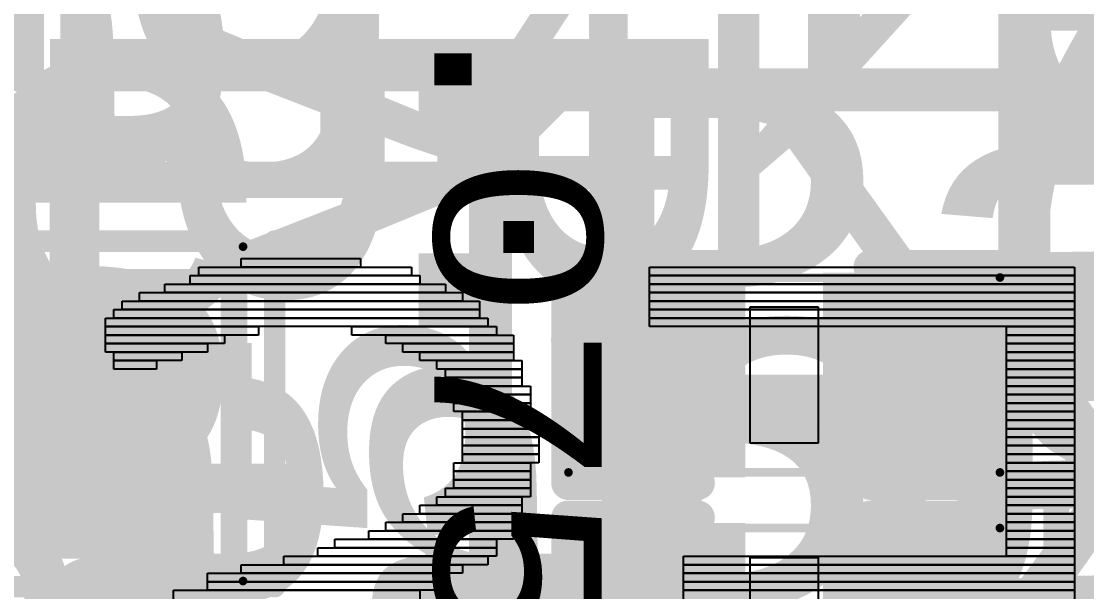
# Model space of a CAD drawing. Header units: inches. Extents: x -2.12 to 4.45, y -3.15 to 1.57.
# Drawn here: x 0.3591 to 0.6058, y -1.4068 to -1.2747 of the extents above; entities that cross this region are included whole.
import ezdxf

# ---------------------------------------------------------------- set-up
doc = ezdxf.new("R2010")
doc.units = ezdxf.units.IN
doc.header["$MEASUREMENT"] = 0
for name, color, linetype in [('bPlace', 56, 'Continuous'), ('Measures', 56, 'Continuous'), ('tDocu', 76, 'Continuous'), ('Top', 1, 'Continuous'), ('Top Glue Points', 56, 'Continuous'), ('Top Overlay', 2, 'Continuous'), ('Top Paste', 8, 'Continuous'), ('Top Solder', 216, 'Continuous'), ('Top Value', 56, 'Continuous'), ('tPlace', 56, 'Continuous')]:
    doc.layers.add(name, color=color, linetype=linetype)
doc.styles.add('Arial', font='', dxfattribs={"height": 0.2})
doc.styles.add('Courier New', font='', dxfattribs={"height": 0.2})
doc.styles.get('Arial').set_extended_font_data('Arial')
doc.styles.get('Courier New').set_extended_font_data('Courier New')

# ---------------------------------------------------------------- blocks, each defined once
blk = doc.blocks.new('LED_0805_17')
at = {"layer": 'Top'}
for points in [[(-0.06299, 0.02953), (-0.01181, 0.02953), (-0.01181, -0.02953), (-0.06299, -0.02953)], [(0.01181, 0.02953), (0.06299, 0.02953), (0.06299, -0.02953), (0.01181, -0.02953)]]:
    blk.add_hatch(color=1, dxfattribs=at).paths.add_polyline_path(points)
at = {"layer": 'Top Paste'}
for points in [[(-0.06299, 0.02953), (-0.01181, 0.02953), (-0.01181, -0.02953), (-0.06299, -0.02953)], [(0.01181, 0.02953), (0.06299, 0.02953), (0.06299, -0.02953), (0.01181, -0.02953)]]:
    blk.add_hatch(color=8, dxfattribs=at).paths.add_polyline_path(points)
at = {"layer": 'Top Solder'}
for points in [[(-0.06699, 0.03353), (-0.00781, 0.03353), (-0.00781, -0.03353), (-0.06699, -0.03353)], [(0.00781, 0.03353), (0.06699, 0.03353), (0.06699, -0.03353), (0.00781, -0.03353)]]:
    blk.add_hatch(color=216, dxfattribs=at).paths.add_polyline_path(points)
at = {"layer": 'Top', "const_width": 0.002}
for points in [[(-0.07768, -0.0387), (-0.07768, 0.0387)], [(-0.07768, 0.0387), (0.07768, 0.0387)], [(0.07768, -0.0387), (0.07768, 0.0387)], [(-0.07768, -0.0387), (0.07768, -0.0387)]]:
    blk.add_lwpolyline(points, dxfattribs=at)
at = {"layer": 'Top', "const_width": 0.001}
for points in [[(-0.07818, 0.0387, 1), (-0.07718, 0.0387, 1)], [(-0.07818, 0.0387, 1), (-0.07718, 0.0387, 1)], [(0.07718, 0.0387, 1), (0.07818, 0.0387, 1)], [(0.07718, 0.0387, 1), (0.07818, 0.0387, 1)], [(-0.07818, -0.0387, 1), (-0.07718, -0.0387, 1)], [(-0.07818, -0.0387, 1), (-0.07718, -0.0387, 1)], [(0.07718, -0.0387, 1), (0.07818, -0.0387, 1)], [(0.07718, -0.0387, 1), (0.07818, -0.0387, 1)]]:
    blk.add_lwpolyline(points, format="xyb", close=True, dxfattribs=at)
at = {"layer": 'tPlace', "const_width": 0.005}
for points in [[(-0.065, 0.04, -0.414214), (-0.08, 0.025)], [(-0.08, -0.025, -0.414214), (-0.065, -0.04)]]:
    blk.add_lwpolyline(points, format="xyb", dxfattribs=at)
for points in [[(-0.065, 0.04), (-0.015, 0.04)], [(0.015, 0.04), (0.075, 0.04)], [(0.075, -0.04), (0.075, 0.04)], [(0.085, -0.04), (0.085, 0.04)], [(-0.08, -0.025), (-0.08, 0.025)], [(-0.065, -0.04), (-0.015, -0.04)], [(0.015, -0.04), (0.075, -0.04)]]:
    blk.add_lwpolyline(points, dxfattribs=at)
at = {"layer": 'tPlace', "const_width": 0.0025}
for points in [[(-0.06625, 0.04, 1), (-0.06375, 0.04, 1)], [(-0.06625, 0.04, 1), (-0.06375, 0.04, 1)], [(-0.01625, 0.04, 1), (-0.01375, 0.04, 1)], [(0.01375, 0.04, 1), (0.01625, 0.04, 1)], [(0.07375, 0.04, 1), (0.07625, 0.04, 1)], [(0.07375, 0.04, 1), (0.07625, 0.04, 1)], [(0.08375, 0.04, 1), (0.08625, 0.04, 1)], [(-0.08125, 0.025, 1), (-0.07875, 0.025, 1)], [(-0.08125, 0.025, 1), (-0.07875, 0.025, 1)], [(-0.08125, -0.025, 1), (-0.07875, -0.025, 1)], [(-0.08125, -0.025, 1), (-0.07875, -0.025, 1)], [(-0.06625, -0.04, 1), (-0.06375, -0.04, 1)], [(-0.06625, -0.04, 1), (-0.06375, -0.04, 1)], [(-0.01625, -0.04, 1), (-0.01375, -0.04, 1)], [(0.01375, -0.04, 1), (0.01625, -0.04, 1)], [(0.07375, -0.04, 1), (0.07625, -0.04, 1)], [(0.07375, -0.04, 1), (0.07625, -0.04, 1)], [(0.08375, -0.04, 1), (0.08625, -0.04, 1)]]:
    blk.add_lwpolyline(points, format="xyb", close=True, dxfattribs=at)
blk = doc.blocks.new('SMD3225_3_2X2_5X0_7_MTC_L_43')
at = {"layer": 'Measures', "style": 'Courier New'}
for s, p in [('Inner Pad Padstyle: RX47Y-4D0T', (-0.666, -0.315)), ('Outer Pad Padstyle: RX47Y59D0T', (-0.659, -0.415)), ('Alternate 1 Padstyle: OX60Y90D30P', (-0.712, -0.515)), ('Alternate 2 Padstyle: OX90Y60D30P', (-0.712, -0.615))]:
    blk.add_text(s, height=0.0775, dxfattribs=at).set_placement(p)
blk = doc.blocks.new('TO_236AB_NEX_L_53')
at = {"layer": 'Measures', "style": 'Courier New'}
for s, p in [('Top Padstyle: RX19Y34D0T', (-0.53, -0.306)), ('Bottom Padstyle: RX19Y34D0T', (-0.583, -0.38)), ('Alt 1 Padstyle: OX60Y90D30P', (-0.583, -0.456))]:
    blk.add_text(s, height=0.0775, dxfattribs=at).set_placement(p)
blk = doc.blocks.new('CONN_QTH_030_02_L_D_A_K_FR_S00_72')
at = {"layer": 'Measures', "style": 'Courier New'}
for s, p in [('Keying Padstyle: EX60Y60D40P', (-0.613, -1.207)), ('Alt 1 Padstyle: EX40Y40D40P', (-0.583, -1.282)), ('Alt 2 Padstyle: OX90Y60D30P', (-0.583, -1.357))]:
    blk.add_text(s, height=0.0775, dxfattribs=at).set_placement(p)
blk = doc.blocks.new('R0603_87')
at = {"layer": 'Top'}
for points in [[(-0.043, 0.0197), (-0.013, 0.0197), (-0.013, -0.0197), (-0.043, -0.0197)], [(0.013, 0.0197), (0.043, 0.0197), (0.043, -0.0197), (0.013, -0.0197)]]:
    blk.add_hatch(color=1, dxfattribs=at).paths.add_polyline_path(points)
at = {"layer": 'Top Paste'}
for points in [[(-0.043, 0.0197), (-0.013, 0.0197), (-0.013, -0.0197), (-0.043, -0.0197)], [(0.013, 0.0197), (0.043, 0.0197), (0.043, -0.0197), (0.013, -0.0197)]]:
    blk.add_hatch(color=8, dxfattribs=at).paths.add_polyline_path(points)
at = {"layer": 'Top Solder'}
for points in [[(-0.047, 0.0237), (-0.009, 0.0237), (-0.009, -0.0237), (-0.047, -0.0237)], [(0.009, 0.0237), (0.047, 0.0237), (0.047, -0.0237), (0.009, -0.0237)]]:
    blk.add_hatch(color=216, dxfattribs=at).paths.add_polyline_path(points)
at = {"layer": 'Top', "const_width": 0.002}
for points in [[(-0.04996, -0.02256), (-0.04996, 0.02256)], [(-0.04996, 0.02256), (0.04996, 0.02256)], [(0.04996, -0.02256), (0.04996, 0.02256)], [(-0.04996, -0.02256), (0.04996, -0.02256)]]:
    blk.add_lwpolyline(points, dxfattribs=at)
at = {"layer": 'Top', "const_width": 0.001}
for points in [[(-0.05046, 0.02256, 1), (-0.04946, 0.02256, 1)], [(-0.05046, 0.02256, 1), (-0.04946, 0.02256, 1)], [(0.04946, 0.02256, 1), (0.05046, 0.02256, 1)], [(0.04946, 0.02256, 1), (0.05046, 0.02256, 1)], [(-0.05046, -0.02256, 1), (-0.04946, -0.02256, 1)], [(-0.05046, -0.02256, 1), (-0.04946, -0.02256, 1)], [(0.04946, -0.02256, 1), (0.05046, -0.02256, 1)], [(0.04946, -0.02256, 1), (0.05046, -0.02256, 1)]]:
    blk.add_lwpolyline(points, format="xyb", close=True, dxfattribs=at)
at = {"layer": 'Top Glue Points'}
for p, q in [((-0.00787, -0.01575), (-0.00787, 0.01575)), ((-0.00787, 0.01575), (0.00787, 0.01575)), ((0.00787, 0.01575), (0.00787, -0.01575)), ((0.00787, -0.01575), (-0.00787, -0.01575))]:
    blk.add_line(p, q, dxfattribs=at)
at = {"layer": 'tPlace', "const_width": 0.00787}
for points in [[(-0.05, -0.025), (-0.05, 0.025)], [(-0.05, 0.025), (-0.02, 0.025)], [(0.02, 0.025), (0.05, 0.025)], [(0.05, -0.025), (0.05, 0.025)], [(-0.05, -0.025), (-0.02, -0.025)], [(0.02, -0.025), (0.05, -0.025)]]:
    blk.add_lwpolyline(points, dxfattribs=at)
at = {"layer": 'tPlace', "const_width": 0.00394}
for points in [[(-0.05197, 0.025, 1), (-0.04803, 0.025, 1)], [(-0.05197, 0.025, 1), (-0.04803, 0.025, 1)], [(-0.02197, 0.025, 1), (-0.01803, 0.025, 1)], [(0.01803, 0.025, 1), (0.02197, 0.025, 1)], [(0.04803, 0.025, 1), (0.05197, 0.025, 1)], [(0.04803, 0.025, 1), (0.05197, 0.025, 1)], [(-0.05197, -0.025, 1), (-0.04803, -0.025, 1)], [(-0.05197, -0.025, 1), (-0.04803, -0.025, 1)], [(-0.02197, -0.025, 1), (-0.01803, -0.025, 1)], [(0.01803, -0.025, 1), (0.02197, -0.025, 1)], [(0.04803, -0.025, 1), (0.05197, -0.025, 1)], [(0.04803, -0.025, 1), (0.05197, -0.025, 1)]]:
    blk.add_lwpolyline(points, format="xyb", close=True, dxfattribs=at)
blk = doc.blocks.new('R0603_88')
at = {"layer": 'Top'}
for points in [[(-0.043, 0.0197), (-0.013, 0.0197), (-0.013, -0.0197), (-0.043, -0.0197)], [(0.013, 0.0197), (0.043, 0.0197), (0.043, -0.0197), (0.013, -0.0197)]]:
    blk.add_hatch(color=1, dxfattribs=at).paths.add_polyline_path(points)
at = {"layer": 'Top Paste'}
for points in [[(-0.043, 0.0197), (-0.013, 0.0197), (-0.013, -0.0197), (-0.043, -0.0197)], [(0.013, 0.0197), (0.043, 0.0197), (0.043, -0.0197), (0.013, -0.0197)]]:
    blk.add_hatch(color=8, dxfattribs=at).paths.add_polyline_path(points)
at = {"layer": 'Top Solder'}
for points in [[(-0.047, 0.0237), (-0.009, 0.0237), (-0.009, -0.0237), (-0.047, -0.0237)], [(0.009, 0.0237), (0.047, 0.0237), (0.047, -0.0237), (0.009, -0.0237)]]:
    blk.add_hatch(color=216, dxfattribs=at).paths.add_polyline_path(points)
at = {"layer": 'Top', "const_width": 0.002}
for points in [[(-0.04996, 0.02256), (-0.04996, -0.02256)], [(0.04996, 0.02256), (-0.04996, 0.02256)], [(0.04996, 0.02256), (0.04996, -0.02256)], [(0.04996, -0.02256), (-0.04996, -0.02256)]]:
    blk.add_lwpolyline(points, dxfattribs=at)
at = {"layer": 'Top', "const_width": 0.001}
for points in [[(-0.05046, 0.02256, 1), (-0.04946, 0.02256, 1)], [(-0.05046, 0.02256, 1), (-0.04946, 0.02256, 1)], [(0.04946, 0.02256, 1), (0.05046, 0.02256, 1)], [(0.04946, 0.02256, 1), (0.05046, 0.02256, 1)], [(-0.05046, -0.02256, 1), (-0.04946, -0.02256, 1)], [(-0.05046, -0.02256, 1), (-0.04946, -0.02256, 1)], [(0.04946, -0.02256, 1), (0.05046, -0.02256, 1)], [(0.04946, -0.02256, 1), (0.05046, -0.02256, 1)]]:
    blk.add_lwpolyline(points, format="xyb", close=True, dxfattribs=at)
at = {"layer": 'Top Glue Points'}
for p, q in [((-0.00787, -0.01575), (-0.00787, 0.01575)), ((-0.00787, 0.01575), (0.00787, 0.01575)), ((0.00787, 0.01575), (0.00787, -0.01575)), ((0.00787, -0.01575), (-0.00787, -0.01575))]:
    blk.add_line(p, q, dxfattribs=at)
at = {"layer": 'tPlace', "const_width": 0.00787}
for points in [[(-0.05, 0.025), (-0.05, -0.025)], [(-0.02, 0.025), (-0.05, 0.025)], [(0.05, 0.025), (0.02, 0.025)], [(0.05, 0.025), (0.05, -0.025)], [(-0.02, -0.025), (-0.05, -0.025)], [(0.05, -0.025), (0.02, -0.025)]]:
    blk.add_lwpolyline(points, dxfattribs=at)
at = {"layer": 'tPlace', "const_width": 0.00394}
for points in [[(-0.05197, 0.025, 1), (-0.04803, 0.025, 1)], [(-0.05197, 0.025, 1), (-0.04803, 0.025, 1)], [(-0.02197, 0.025, 1), (-0.01803, 0.025, 1)], [(0.01803, 0.025, 1), (0.02197, 0.025, 1)], [(0.04803, 0.025, 1), (0.05197, 0.025, 1)], [(0.04803, 0.025, 1), (0.05197, 0.025, 1)], [(-0.05197, -0.025, 1), (-0.04803, -0.025, 1)], [(-0.05197, -0.025, 1), (-0.04803, -0.025, 1)], [(-0.02197, -0.025, 1), (-0.01803, -0.025, 1)], [(0.01803, -0.025, 1), (0.02197, -0.025, 1)], [(0.04803, -0.025, 1), (0.05197, -0.025, 1)], [(0.04803, -0.025, 1), (0.05197, -0.025, 1)]]:
    blk.add_lwpolyline(points, format="xyb", close=True, dxfattribs=at)
blk = doc.blocks.new('TO_236_VIS_L_90')
at = {"layer": 'Measures', "style": 'Courier New'}
for s, p in [('Top Padstyle: RX20Y40D0T', (-0.53, -0.308)), ('Bottom Padstyle: RX20Y40D0T', (-0.583, -0.383)), ('Alt 1 Padstyle: OX60Y90D30P', (-0.583, -0.458)), ('Alt 2 Padstyle: OX90Y60D30P', (-0.583, -0.533))]:
    blk.add_text(s, height=0.0775, dxfattribs=at).set_placement(p)
blk = doc.blocks.new('TO_236AB_NEX_L_93')
at = {"layer": 'Top'}
blk.add_hatch(color=1, dxfattribs=at).paths.add_polyline_path([(-0.047, -0.0215), (-0.028, -0.0215), (-0.028, -0.0555), (-0.047, -0.0555)])
at = {"layer": 'Top Paste'}
blk.add_hatch(color=8, dxfattribs=at).paths.add_polyline_path([(-0.047, -0.0215), (-0.028, -0.0215), (-0.028, -0.0555), (-0.047, -0.0555)])
at = {"layer": 'Top Solder'}
blk.add_hatch(color=216, dxfattribs=at).paths.add_polyline_path([(-0.051, -0.0175), (-0.024, -0.0175), (-0.024, -0.0595), (-0.051, -0.0595)])
at = {"layer": 'Measures', "const_width": 0.006}
for points in [[(-0.038, -0.15), (-0.038, -0.05)], [(0.038, -0.05), (0, -0.05)], [(-0.048, -0.154), (-0.048, -0.144)], [(-0.038, -0.15), (-0.048, -0.144)], [(-0.038, -0.15), (-0.088, -0.15)], [(-0.048, -0.154), (-0.038, -0.15)], [(-0.038, -0.164), (-0.038, -0.15)]]:
    blk.add_lwpolyline(points, dxfattribs=at)
at = {"layer": 'Measures', "const_width": 0.003}
for points in [[(-0.0395, -0.05, 1), (-0.0365, -0.05, 1)], [(-0.0015, -0.05, 1), (0.0015, -0.05, 1)], [(-0.0495, -0.144, 1), (-0.0465, -0.144, 1)], [(-0.0495, -0.144, 1), (-0.0465, -0.144, 1)], [(-0.0895, -0.15, 1), (-0.0865, -0.15, 1)], [(-0.0395, -0.15, 1), (-0.0365, -0.15, 1)], [(-0.0395, -0.15, 1), (-0.0365, -0.15, 1)], [(-0.0395, -0.15, 1), (-0.0365, -0.15, 1)], [(-0.0395, -0.15, 1), (-0.0365, -0.15, 1)], [(-0.0395, -0.15, 1), (-0.0365, -0.15, 1)], [(-0.0495, -0.154, 1), (-0.0465, -0.154, 1)], [(-0.0495, -0.154, 1), (-0.0465, -0.154, 1)], [(-0.0395, -0.164, 1), (-0.0365, -0.164, 1)]]:
    blk.add_lwpolyline(points, format="xyb", close=True, dxfattribs=at)
at = {"layer": 'tDocu', "const_width": 0.006}
for points in [[(-0.047, -0.05), (-0.047, -0.028)], [(-0.028, -0.049), (-0.028, -0.028)], [(-0.047, -0.05), (-0.028, -0.049)]]:
    blk.add_lwpolyline(points, dxfattribs=at)
at = {"layer": 'tDocu', "const_width": 0.003}
for points in [[(-0.0295, -0.049, 1), (-0.0265, -0.049, 1)], [(-0.0295, -0.049, 1), (-0.0265, -0.049, 1)], [(-0.0485, -0.05, 1), (-0.0455, -0.05, 1)], [(-0.0485, -0.05, 1), (-0.0455, -0.05, 1)]]:
    blk.add_lwpolyline(points, format="xyb", close=True, dxfattribs=at)
at = {"layer": 'Measures', "style": 'Courier New'}
for s, height, p in [('0.075in/1.905mm', 0.03875, (-0.159, -0.194)), ('Top Padstyle: RX19Y34D0T', 0.0775, (-0.53, -0.306))]:
    blk.add_text(s, height=height, dxfattribs=at).set_placement(p)

msp = doc.modelspace()

# ---------------------------------------------------------------- linework, layer by layer
at = {"layer": 'bPlace'}
for p, q in [((0.41008, -1.33163), (0.41008, -1.32967)), ((0.41008, -1.32967), (0.43764, -1.32967)), ((0.43764, -1.32967), (0.43764, -1.33163)), ((0.40024, -1.3336), (0.40024, -1.33163)), ((0.40024, -1.33163), (0.44945, -1.33163)), ((0.43764, -1.33163), (0.41008, -1.33163)), ((0.44945, -1.33163), (0.44945, -1.3336)), ((0.50457, -1.3336), (0.50457, -1.33163)), ((0.50457, -1.33163), (0.603, -1.33163)), ((0.603, -1.33163), (0.603, -1.3336)), ((0.39827, -1.33557), (0.39827, -1.3336)), ((0.39827, -1.3336), (0.45142, -1.3336)), ((0.44945, -1.3336), (0.40024, -1.3336)), ((0.45142, -1.3336), (0.45142, -1.33557)), ((0.603, -1.3336), (0.50457, -1.3336)), ((0.50457, -1.33557), (0.50457, -1.3336)), ((0.50457, -1.3336), (0.603, -1.3336)), ((0.603, -1.3336), (0.603, -1.33557)), ((0.39237, -1.33754), (0.39237, -1.33557)), ((0.39237, -1.33557), (0.45733, -1.33557)), ((0.45142, -1.33557), (0.39827, -1.33557)), ((0.45733, -1.33557), (0.45733, -1.33754)), ((0.603, -1.33557), (0.50457, -1.33557)), ((0.50457, -1.33754), (0.50457, -1.33557)), ((0.50457, -1.33557), (0.603, -1.33557)), ((0.603, -1.33557), (0.603, -1.33754)), ((0.38252, -1.34148), (0.38252, -1.33951)), ((0.38252, -1.33951), (0.4652, -1.33951)), ((0.38646, -1.33951), (0.38646, -1.33754)), ((0.38646, -1.33754), (0.46126, -1.33754)), ((0.46126, -1.33951), (0.38646, -1.33951)), ((0.45733, -1.33754), (0.39237, -1.33754)), ((0.46126, -1.33754), (0.46126, -1.33951)), ((0.4652, -1.33951), (0.4652, -1.34148)), ((0.603, -1.33754), (0.50457, -1.33754)), ((0.50457, -1.33951), (0.50457, -1.33754)), ((0.50457, -1.33754), (0.603, -1.33754)), ((0.603, -1.33951), (0.50457, -1.33951)), ((0.50457, -1.34148), (0.50457, -1.33951)), ((0.50457, -1.33951), (0.603, -1.33951)), ((0.603, -1.33754), (0.603, -1.33951)), ((0.603, -1.33951), (0.603, -1.34148)), ((0.38056, -1.34344), (0.38056, -1.34148)), ((0.38056, -1.34148), (0.4652, -1.34148)), ((0.4652, -1.34148), (0.38252, -1.34148)), ((0.4652, -1.34148), (0.4652, -1.34344)), ((0.603, -1.34148), (0.50457, -1.34148)), ((0.50457, -1.34344), (0.50457, -1.34148)), ((0.50457, -1.34148), (0.603, -1.34148)), ((0.603, -1.34148), (0.603, -1.34344)), ((0.37859, -1.34541), (0.37859, -1.34344)), ((0.37859, -1.34344), (0.46717, -1.34344)), ((0.4652, -1.34344), (0.38056, -1.34344)), ((0.46717, -1.34344), (0.46717, -1.34541)), ((0.603, -1.34344), (0.50457, -1.34344)), ((0.50457, -1.34541), (0.50457, -1.34344)), ((0.50457, -1.34344), (0.603, -1.34344)), ((0.603, -1.34344), (0.603, -1.34541)), ((0.46717, -1.34541), (0.37859, -1.34541)), ((0.37859, -1.34738), (0.37859, -1.34541)), ((0.37859, -1.34541), (0.41402, -1.34541)), ((0.41402, -1.34541), (0.41402, -1.34738)), ((0.43567, -1.34738), (0.43567, -1.34541)), ((0.43567, -1.34541), (0.46914, -1.34541)), ((0.46914, -1.34541), (0.46914, -1.34738)), ((0.603, -1.34541), (0.50457, -1.34541)), ((0.58725, -1.34738), (0.58725, -1.34541)), ((0.58725, -1.34541), (0.603, -1.34541)), ((0.603, -1.34541), (0.603, -1.34738)), ((0.41402, -1.34738), (0.37859, -1.34738)), ((0.37859, -1.34935), (0.37859, -1.34738)), ((0.37859, -1.34738), (0.40615, -1.34738)), ((0.40615, -1.34935), (0.37859, -1.34935)), ((0.37859, -1.35132), (0.37859, -1.34935)), ((0.37859, -1.34935), (0.40221, -1.34935)), ((0.40221, -1.34935), (0.40221, -1.35132)), ((0.40615, -1.34738), (0.40615, -1.34935)), ((0.46914, -1.34738), (0.43567, -1.34738)), ((0.44355, -1.34935), (0.44355, -1.34738)), ((0.44355, -1.34738), (0.47308, -1.34738)), ((0.47308, -1.34935), (0.44355, -1.34935)), ((0.44749, -1.35132), (0.44749, -1.34935)), ((0.44749, -1.34935), (0.47308, -1.34935)), ((0.47308, -1.34738), (0.47308, -1.34935)), ((0.47308, -1.34935), (0.47308, -1.35132)), ((0.603, -1.34738), (0.58725, -1.34738)), ((0.58725, -1.34935), (0.58725, -1.34738)), ((0.58725, -1.34738), (0.603, -1.34738)), ((0.603, -1.34935), (0.58725, -1.34935)), ((0.58725, -1.35132), (0.58725, -1.34935)), ((0.58725, -1.34935), (0.603, -1.34935)), ((0.603, -1.34738), (0.603, -1.34935)), ((0.603, -1.34935), (0.603, -1.35132)), ((0.40221, -1.35132), (0.37859, -1.35132)), ((0.38056, -1.35329), (0.38056, -1.35132)), ((0.38056, -1.35132), (0.3963, -1.35132)), ((0.3963, -1.35132), (0.3963, -1.35329)), ((0.47308, -1.35132), (0.44749, -1.35132)), ((0.45142, -1.35329), (0.45142, -1.35132)), ((0.45142, -1.35132), (0.47308, -1.35132)), ((0.47308, -1.35132), (0.47308, -1.35329)), ((0.603, -1.35132), (0.58725, -1.35132)), ((0.58725, -1.35329), (0.58725, -1.35132)), ((0.58725, -1.35132), (0.603, -1.35132)), ((0.603, -1.35132), (0.603, -1.35329)), ((0.3963, -1.35329), (0.38056, -1.35329)), ((0.38056, -1.35526), (0.38056, -1.35329)), ((0.38056, -1.35329), (0.3904, -1.35329)), ((0.3904, -1.35329), (0.3904, -1.35526)), ((0.47308, -1.35329), (0.45142, -1.35329)), ((0.45536, -1.35526), (0.45536, -1.35329)), ((0.45536, -1.35329), (0.47504, -1.35329)), ((0.47504, -1.35329), (0.47504, -1.35526)), ((0.603, -1.35329), (0.58725, -1.35329)), ((0.58725, -1.35526), (0.58725, -1.35329)), ((0.58725, -1.35329), (0.603, -1.35329)), ((0.603, -1.35329), (0.603, -1.35526)), ((0.3904, -1.35526), (0.38056, -1.35526)), ((0.47504, -1.35526), (0.45536, -1.35526)), ((0.45733, -1.35722), (0.45733, -1.35526)), ((0.45733, -1.35526), (0.47504, -1.35526)), ((0.47504, -1.35526), (0.47504, -1.35722)), ((0.603, -1.35526), (0.58725, -1.35526)), ((0.58725, -1.35722), (0.58725, -1.35526)), ((0.58725, -1.35526), (0.603, -1.35526)), ((0.603, -1.35526), (0.603, -1.35722)), ((0.47504, -1.35722), (0.45733, -1.35722)), ((0.45733, -1.35919), (0.45733, -1.35722)), ((0.45733, -1.35722), (0.47504, -1.35722)), ((0.47504, -1.35919), (0.45733, -1.35919)), ((0.4593, -1.36116), (0.4593, -1.35919)), ((0.4593, -1.35919), (0.47701, -1.35919)), ((0.47504, -1.35722), (0.47504, -1.35919)), ((0.47701, -1.35919), (0.47701, -1.36116)), ((0.603, -1.35722), (0.58725, -1.35722)), ((0.58725, -1.35919), (0.58725, -1.35722)), ((0.58725, -1.35722), (0.603, -1.35722)), ((0.603, -1.35919), (0.58725, -1.35919)), ((0.58725, -1.36116), (0.58725, -1.35919)), ((0.58725, -1.35919), (0.603, -1.35919)), ((0.603, -1.35722), (0.603, -1.35919)), ((0.603, -1.35919), (0.603, -1.36116)), ((0.47701, -1.36116), (0.4593, -1.36116)), ((0.4593, -1.36313), (0.4593, -1.36116)), ((0.4593, -1.36116), (0.47701, -1.36116)), ((0.47701, -1.36116), (0.47701, -1.36313)), ((0.603, -1.36116), (0.58725, -1.36116)), ((0.58725, -1.36313), (0.58725, -1.36116)), ((0.58725, -1.36116), (0.603, -1.36116)), ((0.603, -1.36116), (0.603, -1.36313)), ((0.47701, -1.36313), (0.4593, -1.36313)), ((0.4593, -1.3651), (0.4593, -1.36313)), ((0.4593, -1.36313), (0.47701, -1.36313)), ((0.47701, -1.36313), (0.47701, -1.3651)), ((0.603, -1.36313), (0.58725, -1.36313)), ((0.58725, -1.3651), (0.58725, -1.36313)), ((0.58725, -1.36313), (0.603, -1.36313)), ((0.603, -1.36313), (0.603, -1.3651)), ((0.47701, -1.3651), (0.4593, -1.3651)), ((0.46126, -1.36707), (0.46126, -1.3651)), ((0.46126, -1.3651), (0.47701, -1.3651)), ((0.47701, -1.3651), (0.47701, -1.36707)), ((0.603, -1.3651), (0.58725, -1.3651)), ((0.58725, -1.36707), (0.58725, -1.3651)), ((0.58725, -1.3651), (0.603, -1.3651)), ((0.603, -1.3651), (0.603, -1.36707)), ((0.47701, -1.36707), (0.46126, -1.36707)), ((0.46126, -1.36904), (0.46126, -1.36707)), ((0.46126, -1.36707), (0.47898, -1.36707)), ((0.47898, -1.36904), (0.46126, -1.36904)), ((0.46126, -1.371), (0.46126, -1.36904)), ((0.46126, -1.36904), (0.47898, -1.36904)), ((0.47898, -1.36707), (0.47898, -1.36904)), ((0.47898, -1.36904), (0.47898, -1.371)), ((0.603, -1.36707), (0.58725, -1.36707)), ((0.58725, -1.36904), (0.58725, -1.36707)), ((0.58725, -1.36707), (0.603, -1.36707)), ((0.603, -1.36904), (0.58725, -1.36904)), ((0.58725, -1.371), (0.58725, -1.36904)), ((0.58725, -1.36904), (0.603, -1.36904)), ((0.603, -1.36707), (0.603, -1.36904)), ((0.603, -1.36904), (0.603, -1.371)), ((0.47898, -1.371), (0.46126, -1.371)), ((0.46126, -1.37297), (0.46126, -1.371)), ((0.46126, -1.371), (0.47898, -1.371)), ((0.47898, -1.371), (0.47898, -1.37297)), ((0.603, -1.371), (0.58725, -1.371)), ((0.58725, -1.37297), (0.58725, -1.371)), ((0.58725, -1.371), (0.603, -1.371)), ((0.603, -1.371), (0.603, -1.37297)), ((0.47898, -1.37297), (0.46126, -1.37297)), ((0.46126, -1.37494), (0.46126, -1.37297)), ((0.46126, -1.37297), (0.47898, -1.37297)), ((0.47898, -1.37297), (0.47898, -1.37494)), ((0.603, -1.37297), (0.58725, -1.37297)), ((0.58725, -1.37494), (0.58725, -1.37297)), ((0.58725, -1.37297), (0.603, -1.37297)), ((0.603, -1.37297), (0.603, -1.37494)), ((0.47898, -1.37494), (0.46126, -1.37494)), ((0.46126, -1.37691), (0.46126, -1.37494)), ((0.46126, -1.37494), (0.47898, -1.37494)), ((0.47898, -1.37494), (0.47898, -1.37691)), ((0.603, -1.37494), (0.58725, -1.37494)), ((0.58725, -1.37691), (0.58725, -1.37494)), ((0.58725, -1.37494), (0.603, -1.37494)), ((0.603, -1.37494), (0.603, -1.37691)), ((0.4593, -1.37888), (0.4593, -1.37691)), ((0.4593, -1.37691), (0.47701, -1.37691)), ((0.47701, -1.37888), (0.4593, -1.37888)), ((0.4593, -1.38085), (0.4593, -1.37888)), ((0.4593, -1.37888), (0.47701, -1.37888)), ((0.47898, -1.37691), (0.46126, -1.37691)), ((0.47701, -1.37691), (0.47701, -1.37888)), ((0.47701, -1.37888), (0.47701, -1.38085)), ((0.603, -1.37691), (0.58725, -1.37691)), ((0.58725, -1.37888), (0.58725, -1.37691)), ((0.58725, -1.37691), (0.603, -1.37691)), ((0.603, -1.37888), (0.58725, -1.37888)), ((0.58725, -1.38085), (0.58725, -1.37888)), ((0.58725, -1.37888), (0.603, -1.37888)), ((0.603, -1.37691), (0.603, -1.37888)), ((0.603, -1.37888), (0.603, -1.38085)), ((0.47701, -1.38085), (0.4593, -1.38085)), ((0.4593, -1.38281), (0.4593, -1.38085)), ((0.4593, -1.38085), (0.47701, -1.38085)), ((0.47701, -1.38085), (0.47701, -1.38281)), ((0.603, -1.38085), (0.58725, -1.38085)), ((0.58725, -1.38281), (0.58725, -1.38085)), ((0.58725, -1.38085), (0.603, -1.38085)), ((0.603, -1.38085), (0.603, -1.38281)), ((0.45733, -1.38478), (0.45733, -1.38281)), ((0.45733, -1.38281), (0.47701, -1.38281)), ((0.47701, -1.38281), (0.4593, -1.38281)), ((0.47701, -1.38281), (0.47701, -1.38478)), ((0.603, -1.38281), (0.58725, -1.38281)), ((0.58725, -1.38478), (0.58725, -1.38281)), ((0.58725, -1.38281), (0.603, -1.38281)), ((0.603, -1.38281), (0.603, -1.38478)), ((0.45536, -1.38675), (0.45536, -1.38478)), ((0.45536, -1.38478), (0.47504, -1.38478)), ((0.47701, -1.38478), (0.45733, -1.38478)), ((0.47504, -1.38478), (0.47504, -1.38675)), ((0.603, -1.38478), (0.58725, -1.38478)), ((0.58725, -1.38675), (0.58725, -1.38478)), ((0.58725, -1.38478), (0.603, -1.38478)), ((0.603, -1.38478), (0.603, -1.38675)), ((0.44749, -1.39069), (0.44749, -1.38872)), ((0.44749, -1.38872), (0.47504, -1.38872)), ((0.45142, -1.38872), (0.45142, -1.38675)), ((0.45142, -1.38675), (0.47504, -1.38675)), ((0.47504, -1.38872), (0.45142, -1.38872)), ((0.47504, -1.38675), (0.45536, -1.38675)), ((0.47504, -1.38675), (0.47504, -1.38872)), ((0.47504, -1.38872), (0.47504, -1.39069)), ((0.603, -1.38675), (0.58725, -1.38675)), ((0.58725, -1.38872), (0.58725, -1.38675)), ((0.58725, -1.38675), (0.603, -1.38675)), ((0.603, -1.38872), (0.58725, -1.38872)), ((0.58725, -1.39069), (0.58725, -1.38872)), ((0.58725, -1.38872), (0.603, -1.38872)), ((0.603, -1.38675), (0.603, -1.38872)), ((0.603, -1.38872), (0.603, -1.39069)), ((0.44355, -1.39266), (0.44355, -1.39069)), ((0.44355, -1.39069), (0.47308, -1.39069)), ((0.47504, -1.39069), (0.44749, -1.39069)), ((0.47308, -1.39069), (0.47308, -1.39266)), ((0.603, -1.39069), (0.58725, -1.39069)), ((0.58725, -1.39266), (0.58725, -1.39069)), ((0.58725, -1.39069), (0.603, -1.39069)), ((0.603, -1.39069), (0.603, -1.39266)), ((0.43961, -1.39463), (0.43961, -1.39266)), ((0.43961, -1.39266), (0.47308, -1.39266)), ((0.47308, -1.39266), (0.44355, -1.39266)), ((0.47308, -1.39266), (0.47308, -1.39463)), ((0.603, -1.39266), (0.58725, -1.39266)), ((0.58725, -1.39463), (0.58725, -1.39266)), ((0.58725, -1.39266), (0.603, -1.39266)), ((0.603, -1.39266), (0.603, -1.39463)), ((0.43174, -1.39659), (0.43174, -1.39463)), ((0.43174, -1.39463), (0.46914, -1.39463)), ((0.47308, -1.39463), (0.43961, -1.39463)), ((0.46914, -1.39463), (0.46914, -1.39659)), ((0.603, -1.39463), (0.58725, -1.39463)), ((0.58725, -1.39659), (0.58725, -1.39463)), ((0.58725, -1.39463), (0.603, -1.39463)), ((0.603, -1.39463), (0.603, -1.39659)), ((0.41993, -1.40053), (0.41993, -1.39856)), ((0.41993, -1.39856), (0.46717, -1.39856)), ((0.4278, -1.39856), (0.4278, -1.39659)), ((0.4278, -1.39659), (0.46914, -1.39659)), ((0.46914, -1.39856), (0.4278, -1.39856)), ((0.46914, -1.39659), (0.43174, -1.39659)), ((0.46717, -1.39856), (0.46717, -1.40053)), ((0.46914, -1.39659), (0.46914, -1.39856)), ((0.51245, -1.40053), (0.51245, -1.39856)), ((0.51245, -1.39856), (0.603, -1.39856)), ((0.603, -1.39659), (0.58725, -1.39659)), ((0.58725, -1.39856), (0.58725, -1.39659)), ((0.58725, -1.39659), (0.603, -1.39659)), ((0.603, -1.39856), (0.58725, -1.39856)), ((0.603, -1.39659), (0.603, -1.39856)), ((0.603, -1.39856), (0.603, -1.40053)), ((0.41008, -1.4025), (0.41008, -1.40053)), ((0.41008, -1.40053), (0.46126, -1.40053)), ((0.46717, -1.40053), (0.41993, -1.40053)), ((0.46126, -1.40053), (0.46126, -1.4025)), ((0.603, -1.40053), (0.51245, -1.40053)), ((0.51245, -1.4025), (0.51245, -1.40053)), ((0.51245, -1.40053), (0.603, -1.40053)), ((0.603, -1.40053), (0.603, -1.4025)), ((0.40221, -1.40447), (0.40221, -1.4025)), ((0.40221, -1.4025), (0.45733, -1.4025)), ((0.46126, -1.4025), (0.41008, -1.4025)), ((0.45733, -1.4025), (0.45733, -1.40447)), ((0.603, -1.4025), (0.51245, -1.4025)), ((0.51245, -1.40447), (0.51245, -1.4025)), ((0.51245, -1.4025), (0.603, -1.4025)), ((0.603, -1.4025), (0.603, -1.40447)), ((0.45733, -1.40447), (0.40221, -1.40447)), ((0.40221, -1.40644), (0.40221, -1.40447)), ((0.40221, -1.40447), (0.45733, -1.40447)), ((0.45733, -1.40447), (0.45733, -1.40644)), ((0.603, -1.40447), (0.51245, -1.40447)), ((0.51245, -1.40644), (0.51245, -1.40447)), ((0.51245, -1.40447), (0.603, -1.40447)), ((0.603, -1.40447), (0.603, -1.40644)), ((0.39434, -1.40841), (0.39434, -1.40644)), ((0.39434, -1.40644), (0.45142, -1.40644)), ((0.45733, -1.40644), (0.40221, -1.40644)), ((0.45142, -1.40644), (0.45142, -1.40841)), ((0.603, -1.40644), (0.51245, -1.40644)), ((0.51245, -1.40841), (0.51245, -1.40644)), ((0.51245, -1.40644), (0.603, -1.40644)), ((0.603, -1.40644), (0.603, -1.40841))]:
    msp.add_line(p, q, dxfattribs=at)
at = {"layer": 'Top'}
for points, const_width in [([(0.4678, -1.30561), (0.4828, -1.29061)], 0.01), ([(0.4828, -1.29061), (1.06159, -1.29061)], 0.01), ([(0.4678, -1.42561), (0.4678, -1.30561)], 0.01), ([(0.6028, -1.35661), (0.6103, -1.34911)], 0.01), ([(0.5078, -1.41461), (0.5078, -1.35661)], 0.015), ([(0.5638, -1.35661), (0.6028, -1.35661)], 0.01)]:
    msp.add_lwpolyline(points, dxfattribs=dict(at, const_width=const_width))
for points, const_width in [([(0.4803, -1.29061, 1), (0.4853, -1.29061, 1)], 0.005), ([(0.4803, -1.29061, 1), (0.4853, -1.29061, 1)], 0.005), ([(0.4653, -1.30561, 1), (0.4703, -1.30561, 1)], 0.005), ([(0.4653, -1.30561, 1), (0.4703, -1.30561, 1)], 0.005), ([(0.6078, -1.34911, 1), (0.6128, -1.34911, 1)], 0.005), ([(0.50405, -1.35661, 1), (0.51155, -1.35661, 1)], 0.0075), ([(0.5613, -1.35661, 1), (0.5663, -1.35661, 1)], 0.005), ([(0.6003, -1.35661, 1), (0.6053, -1.35661, 1)], 0.005), ([(0.6003, -1.35661, 1), (0.6053, -1.35661, 1)], 0.005)]:
    msp.add_lwpolyline(points, format="xyb", close=True, dxfattribs=dict(at, const_width=const_width))

# ---------------------------------------------------------------- block references
for name, p, rotation in [('SMD3225_3_2X2_5X0_7_MTC_L_43', (1.3918, -0.48961), 225), ('TO_236AB_NEX_L_93', (0.6488, -1.38661), 270), ('TO_236_VIS_L_90', (0.8988, -1.38561), 270), ('R0603_88', (0.5358, -1.35661), 180)]:
    msp.add_blockref(name, p, dxfattribs=dict(rotation=rotation))
for name, p in [('CONN_QTH_030_02_L_D_A_K_FR_S00_72', (0.6004, -0.08386)), ('TO_236AB_NEX_L_53', (-0.1622, -0.96561)), ('LED_0805_17', (0.3328, -1.36561)), ('R0603_87', (0.5358, -1.41461))]:
    msp.add_blockref(name, p)

# ---------------------------------------------------------------- texts
at = {"layer": 'Top Overlay', "style": 'Arial'}
msp.add_text('D11', height=0.0775, dxfattribs=at).set_placement((0.2628, -1.31561))
at = {"layer": 'Top Value', "style": 'Arial'}
for s, p in [('4k7', (0.452994, -1.331279)), ('BL', (0.3078, -1.46561))]:
    msp.add_text(s, height=0.0775, dxfattribs=at).set_placement(p)
at = {"layer": 'tPlace', "style": 'Courier New'}
msp.add_text('5V', height=0.062, rotation=90, dxfattribs=at).set_placement((0.4678, -1.40061))

doc.saveas('drawing.dxf')
